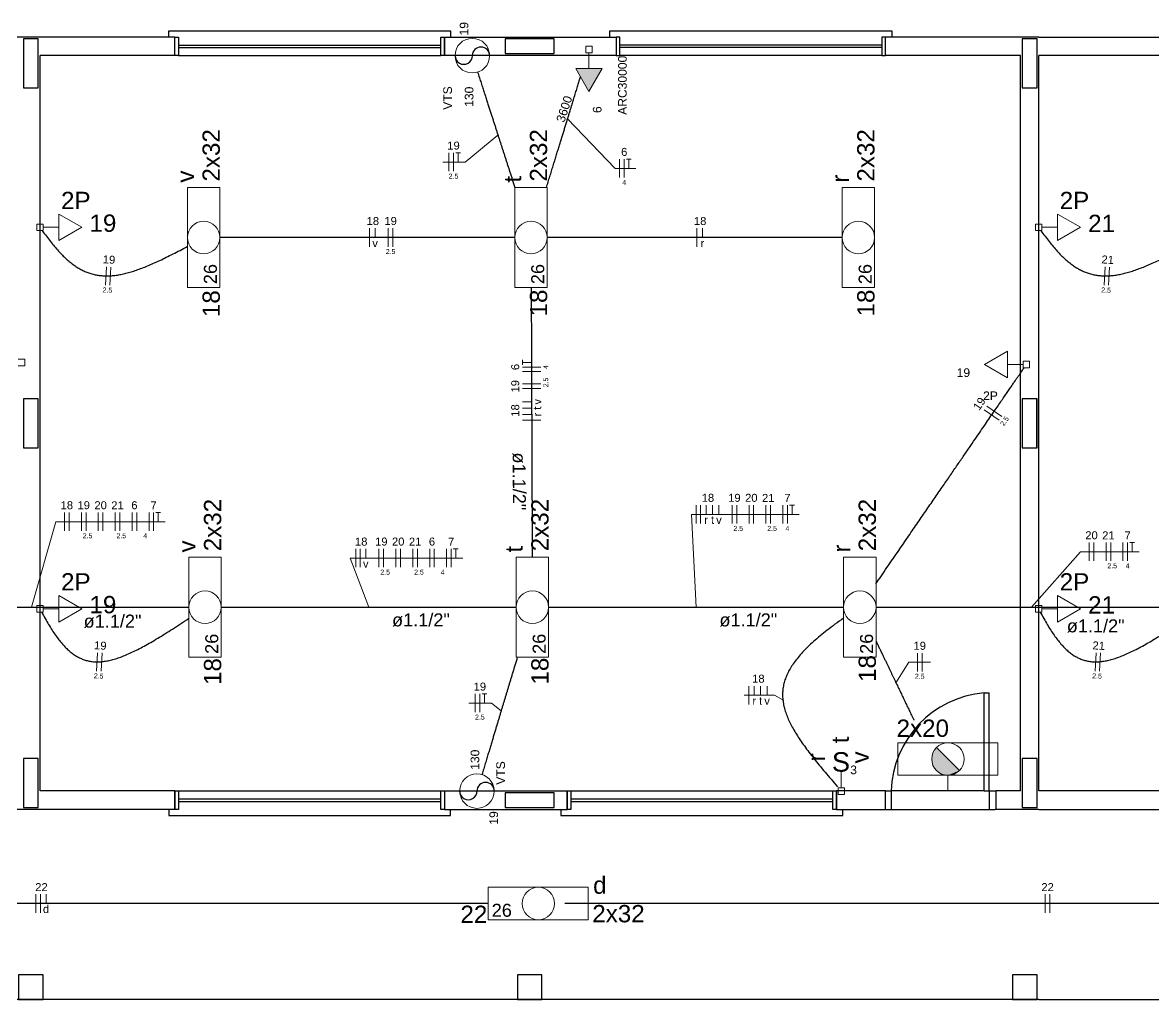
# Model space of a CAD drawing. Extents: x 175 to 700, y 53 to 250.
# Drawn here: x 383.51 to 392.73, y 209.26 to 217.23 of the extents above; entities that cross this region are included whole.
import ezdxf

# ---------------------------------------------------------------- set-up
doc = ezdxf.new("R2010")
doc.units = 0
doc.header["$LTSCALE"] = 2
doc.layers.get('0').update_dxf_attribs({"linetype": 'CONTINUOUS'})
for name, color, linetype in [('A-PAREDE', 5, 'CONTINUOUS'), ('A-PILAR', 6, 'CONTINUOUS'), ('A-PISOS-NIVEL', 1, 'CONTINUOUS'), ('A-PORTA', 3, 'CONTINUOUS'), ('A-SOLEIRA', 1, 'CONTINUOUS'), ('AR-ESQ', 2, 'CONTINUOUS')]:
    doc.layers.add(name, color=color, linetype=linetype)
for name, color, linetype, lineweight in [('EL-Condutos', 4, 'CONTINUOUS', 30), ('EL-Fios', 9, 'CONTINUOUS', 20), ('EL-Textos condutos', 7, 'CONTINUOUS', 20), ('EL-Textos fios', 7, 'CONTINUOUS', 20), ('EL-Textos pontos', 5, 'CONTINUOUS', 20), ('P-SIMBOL', 5, 'CONTINUOUS', 20)]:
    doc.layers.add(name, color=color, linetype=linetype, lineweight=lineweight)
doc.styles.add('Arial', font='arial.ttf')

msp = doc.modelspace()

# ---------------------------------------------------------------- hatches: boundary and pattern name
at = {"layer": 'P-SIMBOL', "linetype": 'Continuous'}
for points in [[(388.0183, 216.854), (388.1266, 216.6665), (388.2348, 216.854)], [(390.962, 211.3142), (390.9524, 211.3023), (390.9481, 211.2982), (390.945, 211.2926), (390.9385, 211.2809), (390.9359, 211.2765), (390.9342, 211.2731), (390.9331, 211.2694), (390.9318, 211.2655), (390.9294, 211.2579), (390.9284, 211.2542), (390.9268, 211.2486), (390.9255, 211.2419), (390.9249, 211.2346), (390.9242, 211.2296), (390.9234, 211.2246), (390.9236, 211.2187), (390.9242, 211.2107), (390.9247, 211.2074), (390.9253, 211.2013), (390.9258, 211.1978), (390.9264, 211.1953), (390.9271, 211.1914), (390.9279, 211.1887), (390.9292, 211.1855), (390.9303, 211.1825), (390.931, 211.1792), (390.9322, 211.1769), (390.9318, 211.1756), (390.9329, 211.1721), (390.934, 211.1684), (390.9349, 211.1667), (390.9355, 211.1645), (390.9372, 211.1621), (390.9379, 211.1606), (390.9392, 211.158), (390.9414, 211.1553), (390.9437, 211.151), (390.9453, 211.1486), (390.9465, 211.1466), (390.9483, 211.1438), (390.9492, 211.1415), (390.9515, 211.1397), (390.9533, 211.1373), (390.9558, 211.1347), (390.9589, 211.1315), (390.9617, 211.1282), (390.9636, 211.1265), (390.9656, 211.1239), (390.9695, 211.1204), (390.9725, 211.1189), (390.9753, 211.1163), (390.9781, 211.1148), (390.9795, 211.1137), (390.9833, 211.1113), (390.9853, 211.109), (390.9901, 211.1066), (390.9924, 211.1049), (390.9953, 211.1036), (390.9976, 211.1023), (390.9991, 211.1016), (391.0011, 211.101), (391.0024, 211.0997), (391.0087, 211.0979), (391.0119, 211.0964), (391.0139, 211.0953), (391.0156, 211.0949), (391.0167, 211.094), (391.0191, 211.094), (391.0204, 211.0934), (391.0221, 211.0934), (391.0247, 211.0929), (391.0282, 211.0919), (391.0318, 211.0914), (391.0342, 211.0908), (391.0371, 211.0899), (391.0557, 211.088)], [(391.1494, 211.1268), (390.962, 211.3142), (391.0557, 211.088)], [(391.1494, 211.1268), (391.1446, 211.1224), (391.1405, 211.1189), (391.1346, 211.1147), (391.1281, 211.1103), (391.1256, 211.1081), (391.1232, 211.1066), (391.121, 211.1053), (391.118, 211.1041), (391.1096, 211.1002), (391.1061, 211.0989), (391.099, 211.0955), (391.0936, 211.0937), (391.0889, 211.0932), (391.08, 211.091), (391.0761, 211.0901), (391.0721, 211.0895), (391.0557, 211.088)]]:
    msp.add_hatch(color=256, dxfattribs=at).paths.add_polyline_path(points)

# ---------------------------------------------------------------- linework, layer by layer
at = {"color": 8}
msp.add_lwpolyline([(391.6606, 213.7595), (391.7806, 213.7595), (391.7806, 214.1595), (391.6606, 214.1595), (391.6606, 213.7595)], close=True, dxfattribs=at)
msp.add_lwpolyline([(391.6606, 213.7595), (391.7806, 213.7595), (391.7806, 214.1595), (391.6606, 214.1595), (391.6606, 213.7595)], close=True, dxfattribs=at)
for centre, start, end in [((387.2455, 216.9585), 0.01918, 180), ((387.1045, 216.9585), 179.981, 0.00022), ((387.2833, 210.9595), 0.01926, 180), ((387.1423, 210.9595), 179.98, 0.00028)]:
    msp.add_arc(centre, 0.0706, start, end)
at = {"layer": 'A-PAREDE', "color": 251}
for p, q in [((384.7478, 216.9599), (384.7478, 217.1099)), ((390.5478, 216.9599), (390.5478, 217.1099)), ((390.5478, 216.9599), (390.5478, 217.1099)), ((383.6478, 210.9599), (383.6478, 216.9599)), ((384.7478, 216.9599), (383.6478, 216.9599)), ((391.6478, 210.9599), (391.6478, 216.9599)), ((391.6478, 210.9599), (391.6478, 216.9599)), ((391.7978, 210.9599), (391.7978, 216.9599)), ((384.7478, 210.9599), (383.6478, 210.9599)), ((384.7478, 210.9599), (384.7478, 210.8099)), ((386.9478, 210.9599), (387.9478, 210.9599)), ((386.9478, 210.9599), (386.9478, 210.8099)), ((387.9478, 210.9599), (387.9478, 210.8099)), ((390.1478, 210.8099), (390.1478, 210.9599)), ((391.4478, 210.9599), (391.4478, 210.8099)), ((391.6478, 210.9599), (391.4478, 210.9599)), ((391.4478, 210.9599), (391.4478, 210.8099)), ((391.6478, 210.9599), (391.4478, 210.9599)), ((384.7478, 210.8099), (383.2919, 210.8099)), ((386.9478, 210.8099), (387.9478, 210.8099)), ((391.7978, 210.8099), (391.4419, 210.8099)), ((391.7978, 210.8099), (391.4419, 210.8099))]:
    msp.add_line(p, q, dxfattribs=at)
for points in [[(384.7478, 217.1099), (382.3978, 217.1099)], [(391.7978, 217.1099), (390.5478, 217.1099)], [(391.7978, 217.1099), (390.5478, 217.1099)], [(391.7978, 217.1099), (392.8978, 217.1099), (392.8978, 216.9599), (391.7978, 216.9599)], [(391.6478, 210.9599), (391.6478, 210.9599), (391.6478, 216.9599), (390.5478, 216.9599)], [(391.6478, 210.9599), (391.6478, 210.9599), (391.6478, 216.9599), (390.5478, 216.9599)], [(391.7978, 210.8099), (392.8978, 210.8099), (392.8978, 210.9599), (391.7978, 210.9599)]]:
    msp.add_lwpolyline(points, dxfattribs=at)
for points in [[(383.5128, 216.6949), (383.6328, 216.6949), (383.6328, 217.0949), (383.5128, 217.0949)], [(388.3478, 217.1099), (388.3478, 216.9599), (386.9478, 216.9599), (386.9478, 217.1099)], [(387.4428, 217.0949), (387.4428, 216.9749), (387.8428, 216.9749), (387.8428, 217.0949)], [(391.6628, 216.6949), (391.7828, 216.6949), (391.7828, 217.0949), (391.6628, 217.0949)], [(391.6628, 216.6949), (391.7828, 216.6949), (391.7828, 217.0949), (391.6628, 217.0949)], [(391.6628, 213.7599), (391.7828, 213.7599), (391.7828, 214.1599), (391.6628, 214.1599)], [(391.6628, 213.7599), (391.7828, 213.7599), (391.7828, 214.1599), (391.6628, 214.1599)], [(383.5128, 210.8249), (383.6328, 210.8249), (383.6328, 211.2249), (383.5128, 211.2249)], [(391.6628, 210.8249), (391.7828, 210.8249), (391.7828, 211.2249), (391.6628, 211.2249)], [(391.6628, 210.8249), (391.7828, 210.8249), (391.7828, 211.2249), (391.6628, 211.2249)], [(387.4428, 210.9449), (387.4428, 210.8249), (387.8428, 210.8249), (387.8428, 210.9449)], [(390.5478, 210.9599), (390.1478, 210.9599), (390.1478, 210.8099), (390.5478, 210.8099)], [(383.6728, 209.4599), (383.4728, 209.4599), (383.4728, 209.2599), (383.6728, 209.2599)], [(387.7428, 209.4599), (387.5428, 209.4599), (387.5428, 209.2599), (387.7428, 209.2599)], [(391.7828, 209.4599), (391.5828, 209.4599), (391.5828, 209.2599), (391.7828, 209.2599)], [(391.7828, 209.4599), (391.5828, 209.4599), (391.5828, 209.2599), (391.7828, 209.2599)]]:
    msp.add_lwpolyline(points, close=True, dxfattribs=at)
at = {"layer": 'A-PILAR', "color": 251}
msp.add_lwpolyline([(383.5128, 213.7599), (383.6328, 213.7599), (383.6328, 214.1599), (383.5128, 214.1599)], close=True, dxfattribs=at)
at = {"layer": 'A-PISOS-NIVEL', "color": 251}
for q in [(375.3478, 209.2599), (399.9478, 209.2599)]:
    msp.add_line((391.7978, 209.2599), q, dxfattribs=at)
at = {"layer": 'A-PORTA', "color": 251}
msp.add_arc((391.4211, 210.9332), 0.8295, 94.77878, 178.14987, dxfattribs=at)
at = {"layer": 'A-SOLEIRA', "color": 251}
for p, q in [((391.3519, 210.9599), (390.5919, 210.9599)), ((390.5919, 210.8099), (391.3919, 210.8099))]:
    msp.add_line(p, q, dxfattribs=at)
at = {"layer": 'AR-ESQ', "color": 251}
for p, q in [((384.7778, 217.0449), (386.9178, 217.0449)), ((384.7778, 217.0249), (386.9178, 217.0249)), ((390.5178, 217.0449), (388.3778, 217.0449)), ((390.5178, 217.0249), (388.3778, 217.0249)), ((384.7778, 216.9599), (386.9178, 216.9599)), ((390.5178, 216.9599), (388.3778, 216.9599)), ((391.3519, 210.9599), (391.3519, 211.7599)), ((391.3519, 211.7599), (391.3919, 211.7599)), ((391.3919, 210.9599), (391.3919, 211.7599)), ((384.7778, 210.9599), (386.9178, 210.9599)), ((387.9778, 210.9599), (390.1178, 210.9599)), ((390.5419, 210.9599), (390.5919, 210.9599)), ((390.5919, 210.9599), (390.5919, 210.8099)), ((391.3519, 210.9599), (391.3919, 210.9599)), ((391.3919, 210.9599), (391.3919, 210.8099)), ((391.3919, 210.9599), (391.4419, 210.9599)), ((384.7778, 210.8949), (386.9178, 210.8949)), ((384.7778, 210.8749), (386.9178, 210.8749)), ((387.9778, 210.8949), (390.1178, 210.8949)), ((387.9778, 210.8749), (390.1178, 210.8749)), ((390.5419, 210.8099), (390.5919, 210.8099)), ((391.3919, 210.8099), (391.4419, 210.8099))]:
    msp.add_line(p, q, dxfattribs=at)
for points in [[(384.6978, 217.1099), (384.6978, 217.1599), (386.9978, 217.1599), (386.9978, 217.1099)], [(388.2978, 217.1099), (388.2978, 217.1599), (390.5978, 217.1599), (390.5978, 217.1099)], [(384.6978, 210.8099), (384.6978, 210.7599), (386.9978, 210.7599), (386.9978, 210.8099)], [(387.8978, 210.8099), (387.8978, 210.7599), (390.1978, 210.7599), (390.1978, 210.8099)]]:
    msp.add_lwpolyline(points, dxfattribs=at)
for points in [[(384.7478, 217.1099), (384.7778, 217.1099), (384.7778, 216.9599), (384.7478, 216.9599)], [(386.9178, 217.1099), (386.9478, 217.1099), (386.9478, 216.9599), (386.9178, 216.9599)], [(388.3778, 217.1099), (388.3478, 217.1099), (388.3478, 216.9599), (388.3778, 216.9599)], [(390.5478, 217.1099), (390.5178, 217.1099), (390.5178, 216.9599), (390.5478, 216.9599)], [(390.5478, 217.1099), (390.5178, 217.1099), (390.5178, 216.9599), (390.5478, 216.9599)], [(384.7478, 210.9599), (384.7778, 210.9599), (384.7778, 210.8099), (384.7478, 210.8099)], [(386.9178, 210.9599), (386.9478, 210.9599), (386.9478, 210.8099), (386.9178, 210.8099)], [(387.9478, 210.9599), (387.9778, 210.9599), (387.9778, 210.8099), (387.9478, 210.8099)], [(390.1178, 210.9599), (390.1478, 210.9599), (390.1478, 210.8099), (390.1178, 210.8099)]]:
    msp.add_lwpolyline(points, close=True, dxfattribs=at)
at = {"layer": 'EL-Condutos', "linetype": 'Continuous'}
for points in [[(387.2184, 216.8239), (387.233, 216.7788), (387.2469, 216.7357), (387.2602, 216.6945), (387.2729, 216.6551), (387.2851, 216.6174), (387.2968, 216.5813), (387.3079, 216.5467), (387.3187, 216.5134), (387.329, 216.4813), (387.339, 216.4503), (387.3487, 216.4203), (387.3581, 216.3912), (387.3673, 216.3629), (387.3762, 216.3351), (387.385, 216.3079), (387.3936, 216.2811), (387.4022, 216.2546), (387.4107, 216.2283), (387.4192, 216.202), (387.4277, 216.1756), (387.4363, 216.1491), (387.4449, 216.1222), (387.4537, 216.0949), (387.4627, 216.0671), (387.4719, 216.0387), (387.4813, 216.0094), (387.491, 215.9793), (387.5011, 215.9482), (387.5115, 215.9159), (387.5223, 215.8824)], [(387.7793, 215.8822), (387.7936, 215.9286), (387.8075, 215.9737), (387.821, 216.0175), (387.8342, 216.06), (387.8469, 216.1014), (387.8593, 216.1414), (387.8713, 216.1803), (387.8829, 216.2181), (387.8941, 216.2546), (387.9051, 216.29), (387.9156, 216.3243), (387.9259, 216.3575), (387.9358, 216.3896), (387.9453, 216.4206), (387.9546, 216.4505), (387.9635, 216.4795), (387.9721, 216.5074), (387.9804, 216.5343), (387.9884, 216.5602), (387.9961, 216.5852), (388.0035, 216.6092), (388.0106, 216.6323), (388.0174, 216.6545), (388.024, 216.6757), (388.0303, 216.6962), (388.0363, 216.7157), (388.0421, 216.7345), (388.0476, 216.7524), (388.0529, 216.7695), (388.0579, 216.7859)], [(383.6655, 215.5316), (383.6993, 215.485), (383.7325, 215.4417), (383.7652, 215.4017), (383.7975, 215.365), (383.8295, 215.3315), (383.8614, 215.3012), (383.8932, 215.274), (383.925, 215.2499), (383.957, 215.2288), (383.9892, 215.2107), (384.0218, 215.1956), (384.0548, 215.1833), (384.0884, 215.1738), (384.1226, 215.1672), (384.1577, 215.1633), (384.1936, 215.1621), (384.2305, 215.1636), (384.2685, 215.1676), (384.3078, 215.1742), (384.3483, 215.1834), (384.3902, 215.1949), (384.4337, 215.2089), (384.4788, 215.2253), (384.5256, 215.244), (384.5743, 215.2649), (384.6249, 215.2881), (384.6776, 215.3134), (384.7325, 215.3409), (384.7896, 215.3705), (384.849, 215.4021)], [(387.5204, 215.475), (387.4078, 215.475), (387.3019, 215.475), (387.2023, 215.475), (387.1084, 215.475), (387.0198, 215.475), (386.936, 215.475), (386.8564, 215.475), (386.7808, 215.475), (386.7084, 215.475), (386.639, 215.475), (386.5719, 215.475), (386.5068, 215.475), (386.4431, 215.475), (386.3803, 215.475), (386.3181, 215.475), (386.2558, 215.475), (386.1931, 215.475), (386.1294, 215.475), (386.0642, 215.475), (385.9972, 215.475), (385.9277, 215.475), (385.8554, 215.475), (385.7797, 215.475), (385.7002, 215.475), (385.6164, 215.475), (385.5278, 215.475), (385.4339, 215.475), (385.3342, 215.475), (385.2284, 215.475), (385.1158, 215.475)], [(390.1917, 215.475), (390.0791, 215.475), (389.9733, 215.475), (389.8736, 215.475), (389.7797, 215.475), (389.6911, 215.475), (389.6073, 215.475), (389.5278, 215.475), (389.4521, 215.475), (389.3798, 215.475), (389.3103, 215.475), (389.2433, 215.475), (389.1781, 215.475), (389.1144, 215.475), (389.0517, 215.475), (388.9894, 215.475), (388.9272, 215.475), (388.8644, 215.475), (388.8007, 215.475), (388.7356, 215.475), (388.6685, 215.475), (388.5991, 215.475), (388.5268, 215.475), (388.4511, 215.475), (388.3716, 215.475), (388.2877, 215.475), (388.1991, 215.475), (388.1052, 215.475), (388.0056, 215.475), (387.8997, 215.475), (387.7871, 215.475)], [(391.8145, 215.5316), (391.8483, 215.485), (391.8815, 215.4417), (391.9142, 215.4017), (391.9465, 215.365), (391.9785, 215.3315), (392.0104, 215.3012), (392.0422, 215.274), (392.074, 215.2499), (392.106, 215.2288), (392.1382, 215.2107), (392.1708, 215.1956), (392.2038, 215.1833), (392.2374, 215.1738), (392.2716, 215.1672), (392.3067, 215.1633), (392.3426, 215.1621), (392.3795, 215.1636), (392.4175, 215.1676), (392.4567, 215.1742), (392.4973, 215.1834), (392.5392, 215.1949), (392.5827, 215.2089), (392.6278, 215.2253), (392.6746, 215.244), (392.7233, 215.2649), (392.7739, 215.2881), (392.8266, 215.3134), (392.8814, 215.3409), (392.9385, 215.3705), (392.998, 215.4021)], [(387.6553, 215.0689), (387.6557, 214.972), (387.656, 214.88), (387.6564, 214.7925), (387.6567, 214.7091), (387.657, 214.6295), (387.6573, 214.5534), (387.6575, 214.4804), (387.6578, 214.4102), (387.6581, 214.3423), (387.6583, 214.2766), (387.6585, 214.2126), (387.6588, 214.15), (387.659, 214.0884), (387.6592, 214.0275), (387.6595, 213.967), (387.6597, 213.9064), (387.6599, 213.8455), (387.6602, 213.7839), (387.6604, 213.7213), (387.6607, 213.6573), (387.6609, 213.5916), (387.6612, 213.5238), (387.6614, 213.4535), (387.6617, 213.3805), (387.662, 213.3044), (387.6623, 213.2248), (387.6626, 213.1415), (387.663, 213.0539), (387.6633, 212.9619), (387.6637, 212.865)], [(390.4679, 212.6504), (390.5582, 212.7819), (390.6439, 212.9068), (390.7252, 213.0253), (390.8022, 213.1375), (390.875, 213.2435), (390.9438, 213.3437), (391.0086, 213.4381), (391.0696, 213.5269), (391.1268, 213.6103), (391.1804, 213.6885), (391.2306, 213.7615), (391.2774, 213.8297), (391.3209, 213.8932), (391.3613, 213.952), (391.3987, 214.0065), (391.4332, 214.0568), (391.465, 214.103), (391.494, 214.1453), (391.5205, 214.1839), (391.5446, 214.219), (391.5663, 214.2507), (391.5859, 214.2792), (391.6034, 214.3046), (391.6189, 214.3272), (391.6326, 214.3472), (391.6445, 214.3645), (391.6548, 214.3796), (391.6637, 214.3925), (391.6711, 214.4033), (391.6773, 214.4123)], [(382.2957, 212.459), (382.4156, 212.459), (382.5285, 212.459), (382.6347, 212.459), (382.7349, 212.459), (382.8294, 212.459), (382.9188, 212.459), (383.0037, 212.459), (383.0845, 212.459), (383.1617, 212.459), (383.2359, 212.459), (383.3075, 212.459), (383.3771, 212.459), (383.4452, 212.459), (383.5122, 212.459), (383.5788, 212.459), (383.6453, 212.459), (383.7123, 212.459), (383.7804, 212.459), (383.85, 212.459), (383.9216, 212.459), (383.9958, 212.459), (384.073, 212.459), (384.1538, 212.459), (384.2387, 212.459), (384.3281, 212.459), (384.4227, 212.459), (384.5228, 212.459), (384.629, 212.459), (384.7419, 212.459), (384.8619, 212.459)], [(383.6608, 212.4194), (383.6895, 212.3665), (383.7178, 212.3175), (383.7459, 212.2722), (383.7739, 212.2307), (383.8018, 212.1929), (383.83, 212.1589), (383.8583, 212.1285), (383.8871, 212.1017), (383.9163, 212.0786), (383.9462, 212.059), (383.9768, 212.0429), (384.0082, 212.0304), (384.0407, 212.0214), (384.0742, 212.0158), (384.109, 212.0136), (384.1451, 212.0148), (384.1828, 212.0193), (384.222, 212.0272), (384.2629, 212.0384), (384.3056, 212.0528), (384.3504, 212.0704), (384.3972, 212.0912), (384.4462, 212.1152), (384.4975, 212.1423), (384.5513, 212.1725), (384.6077, 212.2057), (384.6667, 212.242), (384.7286, 212.2813), (384.7934, 212.3235), (384.8613, 212.3687)], [(385.1272, 212.459), (385.2398, 212.459), (385.3457, 212.459), (385.4453, 212.459), (385.5392, 212.459), (385.6278, 212.459), (385.7117, 212.459), (385.7912, 212.459), (385.8669, 212.459), (385.9392, 212.459), (386.0086, 212.459), (386.0757, 212.459), (386.1408, 212.459), (386.2045, 212.459), (386.2673, 212.459), (386.3295, 212.459), (386.3918, 212.459), (386.4545, 212.459), (386.5182, 212.459), (386.5834, 212.459), (386.6504, 212.459), (386.7199, 212.459), (386.7922, 212.459), (386.8679, 212.459), (386.9474, 212.459), (387.0312, 212.459), (387.1199, 212.459), (387.2137, 212.459), (387.3134, 212.459), (387.4193, 212.459), (387.5318, 212.459)], [(387.7986, 212.459), (387.9112, 212.459), (388.017, 212.459), (388.1167, 212.459), (388.2106, 212.459), (388.2992, 212.459), (388.383, 212.459), (388.4625, 212.459), (388.5382, 212.459), (388.6105, 212.459), (388.68, 212.459), (388.747, 212.459), (388.8122, 212.459), (388.8759, 212.459), (388.9386, 212.459), (389.0009, 212.459), (389.0631, 212.459), (389.1259, 212.459), (389.1896, 212.459), (389.2547, 212.459), (389.3218, 212.459), (389.3912, 212.459), (389.4635, 212.459), (389.5392, 212.459), (389.6187, 212.459), (389.7026, 212.459), (389.7912, 212.459), (389.8851, 212.459), (389.9847, 212.459), (390.0906, 212.459), (390.2031, 212.459)], [(390.4679, 212.459), (390.5872, 212.459), (390.6993, 212.459), (390.8048, 212.459), (390.9041, 212.459), (390.9978, 212.459), (391.0863, 212.459), (391.1703, 212.459), (391.2502, 212.459), (391.3264, 212.459), (391.3996, 212.459), (391.4703, 212.459), (391.5388, 212.459), (391.6059, 212.459), (391.6719, 212.459), (391.7374, 212.459), (391.8029, 212.459), (391.869, 212.459), (391.936, 212.459), (392.0046, 212.459), (392.0752, 212.459), (392.1484, 212.459), (392.2247, 212.459), (392.3045, 212.459), (392.3885, 212.459), (392.4771, 212.459), (392.5707, 212.459), (392.6701, 212.459), (392.7755, 212.459), (392.8877, 212.459), (393.007, 212.459)], [(391.8098, 212.4194), (391.8385, 212.3665), (391.8667, 212.3175), (391.8948, 212.2722), (391.9226, 212.2307), (391.9505, 212.1929), (391.9785, 212.1589), (392.0067, 212.1285), (392.0353, 212.1017), (392.0644, 212.0786), (392.0941, 212.059), (392.1245, 212.0429), (392.1557, 212.0304), (392.188, 212.0214), (392.2213, 212.0158), (392.2559, 212.0136), (392.2918, 212.0148), (392.3292, 212.0193), (392.3682, 212.0272), (392.409, 212.0384), (392.4515, 212.0528), (392.496, 212.0704), (392.5427, 212.0912), (392.5915, 212.1152), (392.6427, 212.1423), (392.6963, 212.1725), (392.7525, 212.2057), (392.8115, 212.242), (392.8732, 212.2813), (392.938, 212.3235), (393.0058, 212.3687)], [(390.2036, 212.3693), (390.1342, 212.3196), (390.0705, 212.2715), (390.0123, 212.2248), (389.9595, 212.1794), (389.9121, 212.1351), (389.8698, 212.0918), (389.8327, 212.0494), (389.8005, 212.0077), (389.7733, 211.9666), (389.7509, 211.926), (389.7332, 211.8857), (389.72, 211.8455), (389.7114, 211.8054), (389.7072, 211.7652), (389.7073, 211.7247), (389.7116, 211.6839), (389.7199, 211.6425), (389.7323, 211.6005), (389.7485, 211.5577), (389.7686, 211.514), (389.7923, 211.4692), (389.8196, 211.4232), (389.8504, 211.3758), (389.8845, 211.327), (389.9219, 211.2765), (389.9626, 211.2243), (390.0062, 211.1702), (390.0529, 211.114), (390.1024, 211.0557), (390.1547, 210.995)], [(390.4693, 212.1821), (390.4829, 212.1538), (390.4961, 212.1262), (390.5089, 212.0996), (390.5213, 212.0737), (390.5333, 212.0486), (390.5451, 212.0242), (390.5565, 212.0004), (390.5675, 211.9773), (390.5784, 211.9547), (390.5889, 211.9327), (390.5993, 211.9112), (390.6094, 211.8901), (390.6193, 211.8694), (390.629, 211.849), (390.6386, 211.829), (390.6481, 211.8093), (390.6575, 211.7898), (390.6668, 211.7704), (390.676, 211.7512), (390.6851, 211.7321), (390.6943, 211.7131), (390.7034, 211.694), (390.7125, 211.675), (390.7217, 211.6558), (390.731, 211.6365), (390.7403, 211.6171), (390.7497, 211.5975), (390.7593, 211.5776), (390.7689, 211.5574), (390.7788, 211.5368)], [(387.542, 212.0505), (387.5317, 212.0164), (387.5218, 211.9836), (387.5123, 211.9519), (387.503, 211.9213), (387.4941, 211.8916), (387.4853, 211.8627), (387.4768, 211.8345), (387.4685, 211.8068), (387.4602, 211.7795), (387.4521, 211.7526), (387.444, 211.7259), (387.436, 211.6992), (387.4279, 211.6725), (387.4198, 211.6456), (387.4116, 211.6185), (387.4033, 211.5909), (387.3949, 211.5628), (387.3862, 211.5341), (387.3773, 211.5046), (387.3681, 211.4742), (387.3587, 211.4428), (387.3488, 211.4103), (387.3387, 211.3766), (387.3281, 211.3415), (387.317, 211.3049), (387.3055, 211.2667), (387.2935, 211.2268), (387.2809, 211.185), (387.2677, 211.1413), (387.2539, 211.0955)], [(387.3023, 210.0421), (386.9552, 210.0421), (386.6288, 210.0421), (386.3216, 210.0421), (386.0321, 210.0421), (385.7589, 210.0421), (385.5005, 210.0421), (385.2553, 210.0421), (385.022, 210.0421), (384.799, 210.0421), (384.5849, 210.0421), (384.3781, 210.0421), (384.1773, 210.0421), (383.9809, 210.0421), (383.7875, 210.0421), (383.5955, 210.0421), (383.4036, 210.0421), (383.2101, 210.0421), (383.0137, 210.0421), (382.8129, 210.0421), (382.6062, 210.0421), (382.392, 210.0421), (382.169, 210.0421), (381.9357, 210.0421), (381.6906, 210.0421), (381.4321, 210.0421), (381.1589, 210.0421), (380.8694, 210.0421), (380.5622, 210.0421), (380.2358, 210.0421), (379.8887, 210.0421)], [(395.8137, 210.0421), (395.4349, 210.0421), (395.0798, 210.0421), (394.7467, 210.0421), (394.4339, 210.0421), (394.1396, 210.0421), (393.8623, 210.0421), (393.6003, 210.0421), (393.3518, 210.0421), (393.1153, 210.0421), (392.8889, 210.0421), (392.6712, 210.0421), (392.4603, 210.0421), (392.2546, 210.0421), (392.0524, 210.0421), (391.8521, 210.0421), (391.6519, 210.0421), (391.4502, 210.0421), (391.2454, 210.0421), (391.0357, 210.0421), (390.8195, 210.0421), (390.5951, 210.0421), (390.3608, 210.0421), (390.1149, 210.0421), (389.8558, 210.0421), (389.5818, 210.0421), (389.2911, 210.0421), (388.9823, 210.0421), (388.6534, 210.0421), (388.303, 210.0421), (387.9293, 210.0421)]]:
    msp.add_spline(points, degree=3, dxfattribs=at)
at = {"layer": 'EL-Fios'}
for p, q in [((386.9841, 216.015), (386.9841, 216.165)), ((387.0216, 216.015), (387.0216, 216.165)), ((387.0391, 216.165), (387.0791, 216.165)), ((387.0591, 216.09), (387.0591, 216.165)), ((388.377, 215.964), (388.377, 216.114)), ((388.4145, 215.964), (388.4145, 216.114)), ((388.432, 216.114), (388.472, 216.114)), ((388.452, 216.039), (388.452, 216.114)), ((386.3368, 215.4), (386.3368, 215.55)), ((386.3817, 215.475), (386.3817, 215.55)), ((386.4895, 215.4), (386.4895, 215.55)), ((386.527, 215.4), (386.527, 215.55)), ((389.0082, 215.4), (389.0082, 215.55)), ((389.053, 215.475), (389.053, 215.55)), ((384.1808, 215.087), (384.1888, 215.2365)), ((384.2182, 215.085), (384.2263, 215.2345)), ((392.3298, 215.087), (392.3378, 215.2365)), ((392.3672, 215.085), (392.3753, 215.2345)), ((387.5845, 214.436), (387.5845, 214.476)), ((387.6595, 214.456), (387.5845, 214.456)), ((387.7345, 214.4185), (387.5845, 214.4185)), ((387.7345, 214.381), (387.5845, 214.381)), ((387.7345, 214.2805), (387.5845, 214.2805)), ((387.7345, 214.243), (387.5845, 214.243)), ((387.6595, 214.135), (387.5845, 214.135)), ((387.6595, 214.083), (387.5845, 214.083)), ((391.4745, 213.984), (391.3508, 214.069)), ((391.4957, 214.015), (391.372, 214.1)), ((387.6595, 214.0305), (387.5845, 214.0305)), ((387.7345, 213.986), (387.5845, 213.986)), ((389.0004, 213.1415), (389.0004, 213.2915)), ((389.0379, 213.1415), (389.0379, 213.2915)), ((389.0828, 213.2165), (389.0828, 213.2915)), ((389.135, 213.2165), (389.135, 213.2915)), ((389.1873, 213.2165), (389.1873, 213.2915)), ((389.295, 213.1415), (389.295, 213.2915)), ((389.3325, 213.1415), (389.3325, 213.2915)), ((389.4329, 213.1415), (389.4329, 213.2915)), ((389.4704, 213.1415), (389.4704, 213.2915)), ((389.5708, 213.1415), (389.5708, 213.2915)), ((389.6083, 213.1415), (389.6083, 213.2915)), ((389.7087, 213.1415), (389.7087, 213.2915)), ((389.7462, 213.1415), (389.7462, 213.2915)), ((389.7637, 213.2915), (389.8037, 213.2915)), ((389.7837, 213.2165), (389.7837, 213.2915)), ((383.8474, 213.0815), (383.8474, 213.2315)), ((383.8849, 213.0815), (383.8849, 213.2315)), ((383.9853, 213.0815), (383.9853, 213.2315)), ((384.0228, 213.0815), (384.0228, 213.2315)), ((384.1231, 213.0815), (384.1231, 213.2315)), ((384.1606, 213.0815), (384.1606, 213.2315)), ((384.261, 213.0815), (384.261, 213.2315)), ((384.2985, 213.0815), (384.2985, 213.2315)), ((384.3989, 213.0815), (384.3989, 213.2315)), ((384.4364, 213.0815), (384.4364, 213.2315)), ((384.5368, 213.0815), (384.5368, 213.2315)), ((384.5743, 213.0815), (384.5743, 213.2315)), ((384.5918, 213.2315), (384.6318, 213.2315)), ((384.6118, 213.1565), (384.6118, 213.2315)), ((392.2087, 212.8365), (392.2087, 212.9865)), ((392.2462, 212.8365), (392.2462, 212.9865)), ((392.3466, 212.8365), (392.3466, 212.9865)), ((392.3841, 212.8365), (392.3841, 212.9865)), ((392.4844, 212.8365), (392.4844, 212.9865)), ((392.5219, 212.8365), (392.5219, 212.9865)), ((392.5394, 212.9865), (392.5794, 212.9865)), ((392.5594, 212.9115), (392.5594, 212.9865)), ((386.2233, 212.785), (386.2233, 212.935)), ((386.2608, 212.785), (386.2608, 212.935)), ((386.3056, 212.86), (386.3056, 212.935)), ((386.4134, 212.785), (386.4134, 212.935)), ((386.4509, 212.785), (386.4509, 212.935)), ((386.5513, 212.785), (386.5513, 212.935)), ((386.5888, 212.785), (386.5888, 212.935)), ((386.6892, 212.785), (386.6892, 212.935)), ((386.7267, 212.785), (386.7267, 212.935)), ((386.827, 212.785), (386.827, 212.935)), ((386.8645, 212.785), (386.8645, 212.935)), ((386.9649, 212.785), (386.9649, 212.935)), ((387.0024, 212.785), (387.0024, 212.935)), ((387.0199, 212.935), (387.0599, 212.935)), ((387.0399, 212.86), (387.0399, 212.935)), ((384.1095, 211.9382), (384.1175, 212.088)), ((384.1469, 211.9362), (384.155, 212.086)), ((390.8068, 211.9349), (390.8068, 212.0849)), ((390.8443, 211.9349), (390.8443, 212.0849)), ((392.2565, 211.9382), (392.2646, 212.088)), ((392.2939, 211.9362), (392.302, 212.086)), ((389.4305, 211.6664), (389.4305, 211.8164)), ((389.4754, 211.7414), (389.4754, 211.8164)), ((389.5277, 211.7414), (389.5277, 211.8164)), ((389.5799, 211.7414), (389.5799, 211.8164)), ((387.199, 211.602), (387.199, 211.752)), ((387.2365, 211.602), (387.2365, 211.752)), ((387.254, 211.752), (387.294, 211.752)), ((387.274, 211.677), (387.274, 211.752)), ((383.6143, 209.9671), (383.6143, 210.1171)), ((383.6518, 209.9671), (383.6518, 210.1171)), ((383.6966, 210.0421), (383.6966, 210.1171)), ((391.8502, 209.9671), (391.8502, 210.1171)), ((391.8877, 209.9671), (391.8877, 210.1171))]:
    msp.add_line(p, q, dxfattribs=at)
at = {"layer": 'EL-Textos fios'}
for p, q in [((387.9525, 216.444), (388.3395, 216.039)), ((387.3842, 216.3105), (387.1166, 216.09)), ((387.1166, 216.09), (386.9354, 216.09)), ((388.3395, 216.039), (388.5095, 216.039)), ((383.5788, 212.459), (383.7772, 213.1565)), ((383.7772, 213.1565), (384.6693, 213.1565)), ((389.0009, 212.459), (388.9629, 213.2165)), ((388.9629, 213.2165), (389.8412, 213.2165)), ((391.7374, 212.459), (392.1385, 212.9115)), ((392.1385, 212.9115), (392.6169, 212.9115)), ((386.3295, 212.459), (386.1792, 212.86)), ((386.1792, 212.86), (387.0974, 212.86)), ((390.632, 211.8428), (390.7366, 212.0099)), ((390.7366, 212.0099), (390.9144, 212.0099)), ((387.3315, 211.677), (387.1476, 211.677)), ((387.4105, 211.6146), (387.3315, 211.677)), ((389.6406, 211.7414), (389.393, 211.7414)), ((389.7089, 211.7043), (389.6406, 211.7414))]:
    msp.add_line(p, q, dxfattribs=at)
at = {"layer": 'P-SIMBOL'}
for p, q in [((388.1, 217.035), (388.1531, 217.035)), ((388.1, 216.982), (388.1, 217.035)), ((388.1531, 217.035), (388.1531, 216.982)), ((388.1531, 216.982), (388.1, 216.982)), ((388.1266, 216.854), (388.1266, 216.982)), ((388.0183, 216.854), (388.2348, 216.854)), ((388.1266, 216.6665), (388.0183, 216.854)), ((388.2348, 216.854), (388.1266, 216.6665)), ((384.8499, 215.067), (384.8499, 215.883)), ((384.8499, 215.883), (385.1149, 215.883)), ((385.1149, 215.067), (385.1149, 215.883)), ((387.5213, 215.067), (387.5213, 215.883)), ((387.5213, 215.883), (387.7863, 215.883)), ((387.7863, 215.067), (387.7863, 215.883)), ((390.1926, 215.067), (390.1926, 215.883)), ((390.1926, 215.883), (390.4576, 215.883)), ((390.4576, 215.067), (390.4576, 215.883)), ((383.8013, 215.6665), (383.9888, 215.5585)), ((383.8013, 215.45), (383.8013, 215.6665)), ((391.9503, 215.6665), (392.1378, 215.5585)), ((391.9503, 215.45), (391.9503, 215.6665)), ((383.6203, 215.532), (383.6203, 215.585)), ((383.6203, 215.585), (383.6733, 215.585)), ((383.6733, 215.585), (383.6733, 215.532)), ((383.8013, 215.5585), (383.6733, 215.5585)), ((383.9888, 215.5585), (383.8013, 215.45)), ((391.7693, 215.532), (391.7693, 215.585)), ((391.7693, 215.585), (391.8223, 215.585)), ((391.8223, 215.585), (391.8223, 215.532)), ((391.9503, 215.5585), (391.8223, 215.5585)), ((392.1378, 215.5585), (391.9503, 215.45)), ((383.6733, 215.532), (383.6203, 215.532)), ((391.8223, 215.532), (391.7693, 215.532)), ((384.8499, 215.067), (385.1149, 215.067)), ((387.5213, 215.067), (387.7863, 215.067)), ((390.1926, 215.067), (390.4576, 215.067)), ((391.3535, 214.439), (391.541, 214.547)), ((391.541, 214.547), (391.541, 214.3305)), ((383.4702, 214.4815), (383.5233, 214.4815)), ((383.5233, 214.4815), (383.5233, 214.4285)), ((391.541, 214.3305), (391.3535, 214.439)), ((391.541, 214.439), (391.6691, 214.439)), ((391.6691, 214.4125), (391.6691, 214.4655)), ((391.6691, 214.4655), (391.7221, 214.4655)), ((391.7221, 214.4655), (391.7221, 214.4125)), ((383.5233, 214.4285), (383.4702, 214.4285)), ((391.7221, 214.4125), (391.6691, 214.4125)), ((384.8614, 212.051), (384.8614, 212.867)), ((384.8614, 212.867), (385.1264, 212.867)), ((385.1264, 212.051), (385.1264, 212.867)), ((387.5327, 212.051), (387.5327, 212.867)), ((387.5327, 212.867), (387.7977, 212.867)), ((387.7977, 212.051), (387.7977, 212.867)), ((390.204, 212.051), (390.204, 212.867)), ((390.204, 212.867), (390.469, 212.867)), ((390.469, 212.051), (390.469, 212.867)), ((383.8013, 212.555), (383.9888, 212.4465)), ((383.8013, 212.3385), (383.8013, 212.555)), ((391.9503, 212.555), (392.1378, 212.4465)), ((391.9503, 212.3385), (391.9503, 212.555)), ((383.6203, 212.42), (383.6203, 212.473)), ((383.6203, 212.473), (383.6733, 212.473)), ((383.6733, 212.42), (383.6203, 212.42)), ((383.6733, 212.473), (383.6733, 212.42)), ((383.8013, 212.4465), (383.6733, 212.4465)), ((383.9888, 212.4465), (383.8013, 212.3385)), ((391.7693, 212.42), (391.7693, 212.473)), ((391.7693, 212.473), (391.8223, 212.473)), ((391.8223, 212.42), (391.7693, 212.42)), ((391.8223, 212.473), (391.8223, 212.42)), ((391.9503, 212.4465), (391.8223, 212.4465)), ((392.1378, 212.4465), (391.9503, 212.3385)), ((384.8614, 212.051), (385.1264, 212.051)), ((387.5327, 212.051), (387.7977, 212.051)), ((390.204, 212.051), (390.469, 212.051)), ((390.6477, 211.088), (390.6477, 211.353)), ((391.4637, 211.353), (390.6477, 211.353)), ((391.1494, 211.1268), (390.962, 211.3142)), ((391.4637, 211.088), (391.4637, 211.353)), ((390.1859, 211.1141), (390.1859, 210.9856)), ((391.4637, 211.088), (390.6477, 211.088)), ((391.0557, 210.9595), (391.0557, 211.088)), ((390.1594, 210.9856), (390.2124, 210.9856)), ((390.1594, 210.9326), (390.1594, 210.9856)), ((390.2124, 210.9326), (390.1594, 210.9326)), ((390.2124, 210.9856), (390.2124, 210.9326)), ((387.3055, 210.1746), (388.1215, 210.1746)), ((387.3055, 210.1746), (387.3055, 209.9096)), ((388.1215, 210.1746), (388.1215, 209.9096)), ((387.3055, 209.9096), (388.1215, 209.9096))]:
    msp.add_line(p, q, dxfattribs=at)
for centre, radius in [((387.175, 216.9585), 0.1412), ((384.9824, 215.475), 0.1325), ((387.6538, 215.475), 0.1325), ((390.3251, 215.475), 0.1325), ((384.9939, 212.459), 0.1325), ((387.6652, 212.459), 0.1325), ((390.3365, 212.459), 0.1325), ((391.0557, 211.2205), 0.1325), ((387.2128, 210.9595), 0.1412), ((387.7135, 210.0421), 0.1325)]:
    msp.add_circle(centre, radius, dxfattribs=at)

# ---------------------------------------------------------------- texts
at = {"layer": 'EL-Textos condutos', "char_height": 0.1059, "width": 0.88956, "attachment_point": 8, "line_spacing_factor": 0.798, "style": 'Arial'}
for insert, rotation in [((387.5025, 213.4856), 270.21751), ((392.2616, 212.2513), 0.00084)]:
    msp.add_mtext('ø1.1/2"', dxfattribs=dict(at, insert=insert, rotation=rotation))
for insert in [(386.7556, 212.2999), (389.4271, 212.2999), (384.2391, 212.29)]:
    msp.add_mtext('ø1.1/2"', dxfattribs=dict(at, insert=insert))
at = {"layer": 'EL-Textos fios', "attachment_point": 8, "line_spacing_factor": 0.798, "style": 'Arial'}
for s, insert, char_height, width in [('19', (387.0216, 216.1915), 0.06531, 0.156732), ('6', (388.4146, 216.14), 0.0653, 0.078366), ('2.5', (387.0216, 215.9549), 0.04059, 0.146142), ('4', (388.4146, 215.9039), 0.0406, 0.048714), ('18', (386.3631, 215.576), 0.06531, 0.156732), ('19', (386.5081, 215.576), 0.06531, 0.156732), ('18', (389.0341, 215.576), 0.06531, 0.156732), ('v', (386.3816, 215.3965), 0.0653, 0.078366), ('2.5', (386.5081, 215.3399), 0.04059, 0.146142), ('r', (389.0531, 215.3965), 0.0653, 0.078366), ('18', (389.0976, 213.318), 0.06531, 0.156732), ('19', (389.3136, 213.318), 0.06531, 0.156732), ('20', (389.4516, 213.318), 0.06531, 0.156732), ('21', (389.5896, 213.318), 0.06531, 0.156732), ('7', (389.7461, 213.318), 0.0653, 0.078366), ('18', (383.8661, 213.2575), 0.06531, 0.156732), ('19', (384.0041, 213.2575), 0.06531, 0.156732), ('20', (384.1421, 213.2575), 0.06531, 0.156732), ('21', (384.2796, 213.2575), 0.06531, 0.156732), ('6', (384.4176, 213.2575), 0.0653, 0.078366), ('7', (384.5741, 213.2575), 0.0653, 0.078366), ('r', (389.0826, 213.1385), 0.0653, 0.078366), ('t', (389.1351, 213.1385), 0.0653, 0.078366), ('v', (389.1871, 213.1385), 0.0653, 0.078366), ('2.5', (384.0356, 213.0214), 0.04059, 0.146142), ('2.5', (384.3111, 213.0214), 0.04059, 0.146142), ('4', (384.5056, 213.0214), 0.0406, 0.048714), ('2.5', (389.3451, 213.0814), 0.04059, 0.146142), ('2.5', (389.6211, 213.0814), 0.04059, 0.146142), ('4', (389.7461, 213.0814), 0.0406, 0.048714), ('20', (392.2276, 213.0125), 0.06531, 0.156732), ('21', (392.3651, 213.0125), 0.06531, 0.156732), ('7', (392.5221, 213.0125), 0.0653, 0.078366), ('18', (386.2681, 212.961), 0.06531, 0.156732), ('19', (386.4321, 212.961), 0.06531, 0.156732), ('20', (386.5701, 212.961), 0.06531, 0.156732), ('21', (386.7081, 212.961), 0.06531, 0.156732), ('6', (386.8456, 212.961), 0.0653, 0.078366), ('7', (387.0026, 212.961), 0.0653, 0.078366), ('v', (386.3056, 212.7815), 0.0653, 0.078366), ('2.5', (392.3966, 212.7764), 0.04059, 0.146142), ('4', (392.5221, 212.7764), 0.0406, 0.048714), ('2.5', (386.4636, 212.7244), 0.04059, 0.146142), ('2.5', (386.7396, 212.7244), 0.04059, 0.146142), ('4', (386.9336, 212.7244), 0.0406, 0.048714), ('19', (390.8256, 212.111), 0.06531, 0.156732), ('18', (389.5091, 211.8425), 0.06531, 0.156732), ('2.5', (390.8256, 211.8749), 0.04059, 0.146142), ('19', (387.2366, 211.778), 0.06531, 0.156732), ('r', (389.4756, 211.663), 0.0653, 0.078366), ('t', (389.5276, 211.663), 0.0653, 0.078366), ('v', (389.5801, 211.663), 0.0653, 0.078366), ('2.5', (387.2366, 211.5419), 0.04059, 0.146142), ('22', (383.6591, 210.143), 0.06531, 0.156732), ('22', (391.8691, 210.143), 0.06531, 0.156732), ('d', (383.6966, 209.9635), 0.0653, 0.078366)]:
    msp.add_mtext(s, dxfattribs=dict(at, insert=insert, char_height=char_height, width=width))
for s, insert, char_height, width, rotation in [('19', (384.2087, 215.2615), 0.06531, 0.156732, 356.91833), ('21', (392.3577, 215.2615), 0.06531, 0.156732, 356.91833), ('2.5', (384.1963, 215.0253), 0.04059, 0.146142, 356.91833), ('2.5', (392.3453, 215.0253), 0.04059, 0.146142, 356.91833), ('6', (387.5585, 214.4185), 0.0653, 0.078366, 90.00021), ('4', (387.7947, 214.4185), 0.0406, 0.048714, 90.00021), ('19', (387.5585, 214.2615), 0.06531, 0.156732, 90.00021), ('2.5', (387.7947, 214.293), 0.04059, 0.146142, 90.00021), ('19', (391.3398, 214.0997), 0.06531, 0.156732, 55.53107), ('18', (387.5585, 214.064), 0.06531, 0.156732, 90.00021), ('t', (387.738, 214.083), 0.0653, 0.078366, 90.00021), ('v', (387.738, 214.135), 0.0653, 0.078366, 90.00021), ('r', (387.738, 214.0305), 0.0653, 0.078366, 90.00021), ('2.5', (391.5345, 213.9655), 0.04059, 0.146142, 55.53107), ('19', (384.1377, 212.113), 0.06531, 0.156732, 356.92979), ('21', (392.2847, 212.113), 0.06531, 0.156732, 356.9126), ('2.5', (384.1248, 211.8773), 0.04059, 0.146142, 356.92979), ('2.5', (392.2718, 211.8773), 0.04059, 0.146142, 356.9126)]:
    msp.add_mtext(s, dxfattribs=dict(at, insert=insert, char_height=char_height, width=width, rotation=rotation))
at = {"layer": 'EL-Textos pontos', "line_spacing_factor": 0.798, "style": 'Arial'}
for s, insert, char_height, width, attachment_point, rotation in [('19', (387.1433, 217.178), 0.0706, 0.16944, 8, 90.00021), ('ARC30000', (388.4358, 216.717), 0.0706, 0.67776, 8, 90.00021), ('VTS', (387.0098, 216.613), 0.0706, 0.25416, 8, 90.00021), ('130', (387.1848, 216.6235), 0.0706, 0.25416, 8, 90.00021), ('3600', (387.9595, 216.5123), 0.0706, 0.33888, 8, 72.01066), ('6', (388.2303, 216.518), 0.0706, 0.08472, 8, 90.00021), ('2x32', (385.1165, 215.9315), 0.1412, 0.67776, 7, 90.00021), ('2x32', (387.7875, 215.9315), 0.1412, 0.67776, 7, 90.00021), ('2x32', (390.4585, 215.9315), 0.1412, 0.67776, 7, 90.00021), ('v', (384.9045, 215.9225), 0.1412, 0.16944, 7, 90.00021), ('t', (387.5755, 215.9225), 0.1412, 0.16944, 7, 90.00021), ('r', (390.2475, 215.9225), 0.1412, 0.16944, 7, 90.00021), ('18', (385.1165, 214.8258), 0.1412, 0.33888, 7, 90.00021), ('18', (387.7875, 214.8311), 0.1412, 0.33888, 7, 90.00021), ('18', (390.4585, 214.8311), 0.1412, 0.33888, 7, 90.00021), ('2x32', (385.128, 212.9155), 0.1412, 0.67776, 7, 90.00021), ('2x32', (387.799, 212.9155), 0.1412, 0.67776, 7, 90.00021), ('2x32', (390.47, 212.9155), 0.1412, 0.67776, 7, 90.00021), ('v', (384.916, 212.9055), 0.1412, 0.16944, 7, 90.00021), ('r', (390.259, 212.9055), 0.1412, 0.16944, 7, 90.00021), ('t', (387.587, 212.9055), 0.1412, 0.16944, 7, 90.00021), ('18', (387.799, 211.8279), 0.1412, 0.33888, 7, 90.00021), ('18', (390.47, 211.8496), 0.1412, 0.33888, 7, 90.00021), ('18', (385.128, 211.8247), 0.1412, 0.33888, 7, 90.00021), ('t', (390.2485, 211.3765), 0.1412, 0.16944, 8, 90.00021), ('130', (387.2326, 211.2151), 0.0706, 0.25416, 8, 90.00021), ('r', (390.0515, 211.2335), 0.1412, 0.16944, 8, 90.00021), ('v', (390.4095, 211.2335), 0.1412, 0.16944, 8, 90.00021), ('VTS', (387.4424, 211.1067), 0.0706, 0.25416, 8, 90.00021), ('19', (387.3858, 210.74), 0.0706, 0.16944, 8, 90.00021)]:
    msp.add_mtext(s, dxfattribs=dict(at, insert=insert, char_height=char_height, width=width, attachment_point=attachment_point, rotation=rotation))
for s, insert, char_height, width, attachment_point in [('2P', (383.9396, 215.7066), 0.1412, 0.33888, 8), ('2P', (392.0886, 215.7066), 0.1412, 0.33888, 8), ('19', (384.1606, 215.5196), 0.1412, 0.33888, 8), ('21', (392.3096, 215.5196), 0.1412, 0.33888, 8), ('19', (391.1821, 214.3363), 0.0706, 0.16944, 8), ('2P', (391.4031, 214.1488), 0.0706, 0.16944, 8), ('2P', (383.9396, 212.5956), 0.1412, 0.33888, 8), ('2P', (392.0886, 212.5956), 0.1412, 0.33888, 8), ('19', (384.1606, 212.4076), 0.1412, 0.33888, 8), ('21', (392.3096, 212.4076), 0.1412, 0.33888, 8), ('d', (388.1606, 210.1196), 0.1412, 0.16944, 7), ('22', (387.0778, 209.8834), 0.1412, 0.33888, 7), ('2x32', (388.1538, 209.8866), 0.1412, 0.67776, 7)]:
    msp.add_mtext(s, dxfattribs=dict(at, insert=insert, char_height=char_height, width=width, attachment_point=attachment_point))
at = {"layer": 'P-SIMBOL', "char_height": 0.1059, "width": 0.25416, "attachment_point": 7, "rotation": 90.00021, "line_spacing_factor": 0.798, "style": 'Arial'}
for insert in [(385.0921, 215.0945), (387.7631, 215.0945), (390.4346, 215.0945), (385.1031, 212.0785), (387.7746, 212.0785), (390.4461, 212.0785)]:
    msp.add_mtext('26', dxfattribs=dict(at, insert=insert))
at = {"layer": 'P-SIMBOL', "line_spacing_factor": 0.798, "style": 'Arial'}
for s, insert, char_height, width, attachment_point in [('2x20', (391.0646, 211.3996), 0.1412, 0.67776, 9), ('S', (390.1091, 211.1154), 0.1588, 0.19062, 7), ('3', (390.2586, 211.0958), 0.0706, 0.08472, 7), ('26', (387.3331, 209.9324), 0.1059, 0.25416, 7)]:
    msp.add_mtext(s, dxfattribs=dict(at, insert=insert, char_height=char_height, width=width, attachment_point=attachment_point))

doc.saveas('drawing.dxf')
